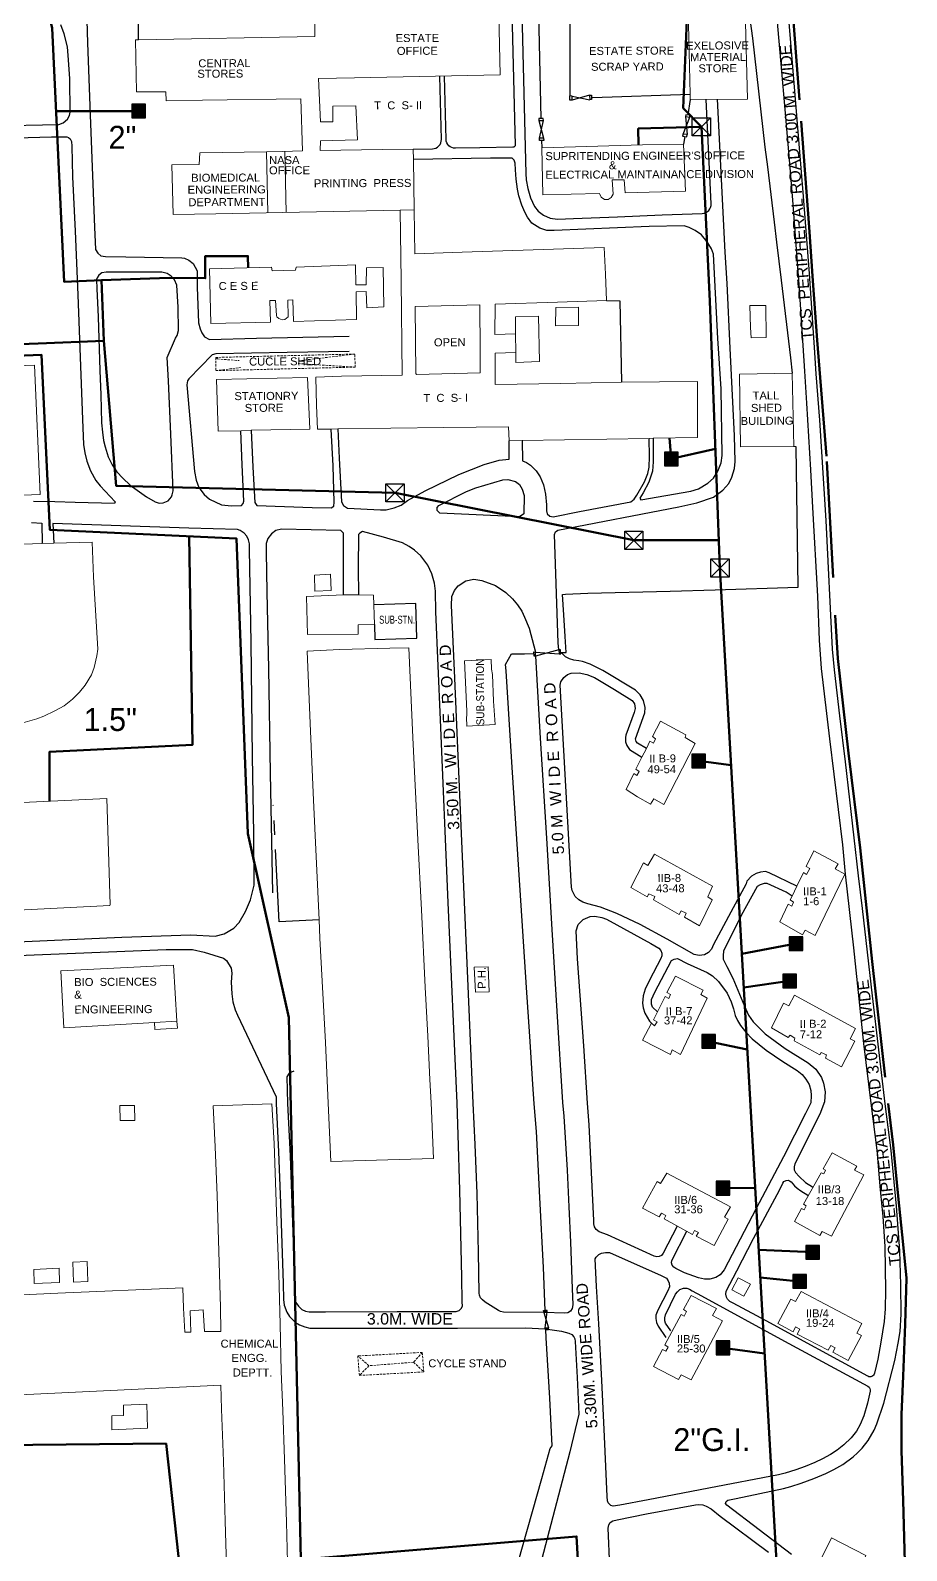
# Model space of a CAD drawing. Header units: millimetres. Extents: x 783 to 2788, y -521 to 1643.
# Drawn here: x 2593.6 to 2785.2, y 225.1 to 557.5 of the extents above; entities that cross this region are included whole.
import ezdxf

# ---------------------------------------------------------------- set-up
doc = ezdxf.new("R2010")
doc.units = ezdxf.units.MM
for name, pattern in [('DASHDOTX2', [50.8, 25.4, -12.7, 0, -12.7]), ('DASHED', [0.75, 0.5, -0.25]), ('PHANTOM2', [31.75, 15.875, -3.175, 3.175, -3.175, 3.175, -3.175])]:
    doc.linetypes.add(name, pattern=pattern)
for name, color, linetype, lineweight in [('Boudary Wall', 6, 'DASHDOTX2', 60), ('Building', 1, 'Continuous', 9), ('Shed', 12, 'DASHED', 9), ('Water Supply Line', 5, 'Continuous', 50)]:
    doc.layers.add(name, color=color, linetype=linetype, lineweight=lineweight)
for name, color, linetype in [('Compound Wall', 203, 'Continuous'), ('Fencing', 7, 'FENCELINE3'), ('Gate', 3, 'Continuous'), ('Road', 7, 'Continuous'), ('Text Building', 7, 'Continuous'), ('Text Road', 3, 'Continuous'), ('Valve', 17, 'Continuous'), ('Water Line Dia Text', 7, 'Continuous'), ('Water Meter', 11, 'Continuous')]:
    doc.layers.add(name, color=color, linetype=linetype)
doc.styles.add('ROMAND', font='sanss___.ttf', dxfattribs={"height": 5})
doc.linetypes.add('FENCELINE3', pattern='A,0.5,-0.2,["X",Standard,S=0.1,R=0,X=-0.1,Y=-0.05],-0.25', length=0.95)

# ---------------------------------------------------------------- blocks, each defined once
blk = doc.blocks.new('ACAD-Master Plan')
at = {"layer": 'Boudary Wall'}
blk.add_lwpolyline([(330.37, 844.79), (332.66, 814.8), (334.41, 791.66), (335.22, 779.92), (336.16, 766.91), (338.29, 740.36), (340.1, 706.8), (340.67, 697.33), (343.02, 676.6), (345.55, 655.96), (348.22, 631.05), (351.69, 600.03), (352.79, 590.99), (353.88, 579.75), (354.99, 569.18), (355.72, 561.81), (355.39, 551.76), (355, 540.42), (354.57, 532.06), (354.63, 524.08), (354.98, 513.23), (355.28, 502.48), (355.6, 489.46)], dxfattribs=at)
at = {"layer": 'Building'}
for points in [[(247.81, 808.68), (241.05, 808.63), (227.48, 808.39), (227.52, 810.49), (235.66, 810.75), (235.31, 818.14), (230.23, 818.06), (230.28, 814.67), (227.53, 814.66), (227.14, 824.15), (234.97, 824.25), (266.84, 824.93), (266.54, 838.03), (257.85, 837.8), (226.32, 837.21), (226.29, 833.31), (187.79, 832.58)], [(308.37, 819.52), (320.94, 819.64), (320.41, 839.14), (307.96, 839.1)], [(307.96, 839.1), (308.36, 820.69)], [(187.79, 832.58), (187.13, 832.56), (187.35, 821.2), (193.75, 821.19), (193.8, 819.23), (201.78, 819.38), (223.27, 819.69), (223.65, 808.3), (219.26, 808.19), (215.77, 808.13)], [(308.36, 820.69), (308.37, 819.52)], [(215.77, 808.13), (201.14, 807.88), (201.01, 805.34), (195.07, 805.24), (195.32, 794.37), (204.64, 794.53), (244.95, 795.33)], [(215.77, 808.13), (216.03, 794.76)], [(219.77, 808.2), (220.03, 794.84)], [(247.9, 806.39), (247.81, 808.68)], [(306.97, 809.8), (297.98, 809.63), (275.92, 808.96)], [(306.97, 809.8), (307.38, 799.46), (294.19, 799.12), (293.99, 801.96), (291.34, 801.97), (291.52, 798.82), (291.12, 798.12), (290.43, 797.69), (289.69, 797.68), (288.9, 798.18), (288.58, 798.99), (276.17, 798.68), (275.92, 808.96)], [(248.07, 795.4), (247.9, 806.39)], [(229.86, 747.49), (226.87, 747.45), (226.7, 752.64), (226.54, 758.86), (232.16, 759.02), (245.38, 759.29), (245.16, 779.99), (244.95, 795.33)], [(244.95, 795.33), (248.07, 795.4)], [(248.07, 795.4), (248.2, 785.83), (258.57, 786.15), (289.62, 787.17), (289.91, 781.32), (290.11, 775.6)], [(290.11, 775.6), (279.36, 775.26), (265.72, 774.78), (265.71, 768.14), (270.18, 768.27)], [(270.27, 764.21), (270.3, 762.05), (275.42, 762.24), (275.26, 772.16), (270.23, 772), (270.18, 768.27)], [(270.18, 768.27), (270.27, 764.21)], [(151.18, 732.6), (166.24, 733.21), (164.98, 761.45), (136.45, 760.34)], [(270.27, 764.21), (265.77, 764.06), (265.76, 757.25), (280.11, 757.44), (293.38, 757.71)], [(210.13, 747.11), (205.16, 747), (204.82, 758.32), (224.7, 758.79), (225.19, 747.45), (212.4, 747.21)], [(300.31, 745.49), (310.01, 745.66), (309.97, 757.91), (293.38, 757.71)], [(330.68, 759.7), (319.18, 759.5), (319.37, 743.62), (331.09, 743.66)], [(330.68, 759.7), (331.09, 743.66)], [(268.8, 744.9), (268.64, 747.95), (254.54, 747.81), (231.37, 747.51)], [(210.13, 747.11), (212.4, 747.21)], [(231.37, 747.51), (229.86, 747.49)], [(271.65, 744.98), (268.8, 744.9)], [(299.4, 745.44), (271.65, 744.98)], [(300.31, 745.49), (299.4, 745.44)], [(120.35, 690.56), (119.95, 699.49), (131.98, 699.83), (145.8, 700.28), (156.14, 700.57), (156.98, 700.98), (157.96, 701.73), (158.59, 702.81), (158.9, 703.77), (158.67, 713.53), (158.34, 722.19), (166.71, 722.44)], [(169.23, 722.52), (177.65, 722.73), (177.95, 715.21), (178.86, 699.38), (178.67, 697.94), (178.07, 695.35), (177.46, 693.72), (176.09, 691.49), (174.87, 689.98), (173.31, 688.42), (171.48, 687), (169.45, 685.85), (167.09, 684.71), (165.49, 684.12), (161.94, 683.13), (160.2, 682.87), (158.7, 682.78), (154.2, 682.69), (129.54, 681.81), (120.79, 681.61), (120.44, 688.71)], [(166.71, 722.44), (169.23, 722.52)], [(232.59, 711.21), (224.48, 710.9), (224.68, 702.55), (235.81, 702.61), (235.81, 704.69), (239.34, 704.74)], [(235.87, 711.26), (232.59, 711.21)], [(235.87, 711.26), (239.16, 711.19), (239.34, 704.74)], [(298.83, 677.68), (299.6, 679.27), (300.36, 678.84), (300.83, 679.73), (300.17, 680.27), (301.89, 683.59), (307.47, 680.6), (307.27, 680.02), (309.48, 678.76), (302.6, 665.41), (300.44, 666.64), (299.69, 665.46), (296.91, 667.11), (294.39, 668.7), (296.08, 672.15), (296.73, 671.75), (297.25, 672.62), (296.48, 673.12), (297.83, 675.73)], [(298.83, 677.68), (297.83, 675.73)], [(101.66, 651.94), (101.29, 663.37), (157.79, 665.64), (180.82, 666.69), (181.59, 643.57), (181.5, 643.31), (157.01, 642.07), (120.75, 640.42), (102.22, 639.55), (101.76, 649.7)], [(331.75, 647.54), (333.17, 650.54), (333.83, 650.12), (334.56, 651.38), (333.76, 651.83), (335.45, 655.24), (340.72, 652.43), (340.09, 651.3), (342.19, 650.17), (335.73, 636.73), (333.56, 637.89), (332.97, 636.94), (327.98, 639.73), (329.85, 643.61), (330.62, 643.19), (331.01, 644.04), (330.28, 644.53), (330.67, 645.36)], [(331.75, 647.54), (330.67, 645.36)], [(196.15, 618), (195.4, 630.24), (170.78, 629.05), (171.44, 616.56), (191.28, 617.73)], [(299.95, 617.6), (297.96, 613.91), (304.06, 610.75), (304.47, 611.78), (306.3, 610.76), (312.13, 623.06), (310.76, 623.83), (311.21, 624.78), (305.19, 627.9), (303.32, 624.33), (304.07, 623.84), (303.74, 622.98), (302.91, 623.42), (301.25, 620.1)], [(299.95, 617.6), (300.61, 617.03), (301.14, 617.89), (300.35, 618.29), (301.25, 620.1)], [(196.15, 618), (191.28, 617.73)], [(196.15, 618), (196.28, 616.52), (191.35, 616.2), (191.28, 617.73)], [(207.07, 496.53), (206.7, 508.68), (206.36, 521.8), (205.92, 533.19), (205.74, 538.41), (181.6, 537.31), (161.8, 536.36)], [(149.94, 557.61), (170.09, 558.53), (197.45, 559.72), (197.62, 555.27), (197.88, 550.01), (199.23, 550.01), (199.08, 554.71), (201.91, 554.93), (202.17, 550.17), (205.79, 550.2), (205.66, 555.47), (204.93, 579.88), (204.54, 590.54), (204.12, 599.52), (216.94, 599.95), (217.45, 591.27), (218.04, 574.26), (218.41, 562.82), (218.74, 551.78), (218.95, 541.4), (219.31, 532.9), (219.71, 522.27), (220.12, 508.52), (220.4, 496.81)]]:
    blk.add_lwpolyline(points, dxfattribs=at)
for points in [[(235.19, 783.37), (235.29, 779.01), (237.54, 779.05), (237.61, 782.71), (241.24, 782.82), (241.38, 774.18), (237.67, 774), (237.57, 777.55), (235.35, 777.46), (235.41, 771.42), (221.64, 771.01), (221.48, 775.72), (220.4, 775.66), (220.47, 772), (219.75, 771.43), (219.18, 771.37), (218.42, 771.64), (217.98, 772.01), (217.9, 772.33), (217.75, 775.62), (216.45, 775.61), (216.59, 770.85), (203.55, 770.54), (203.29, 782.53), (216.86, 782.87), (216.97, 782.09), (222.06, 782.2), (222.27, 782.85)], [(262.39, 774.68), (262.47, 764.65), (262.49, 759.8), (248.55, 759.38), (248.37, 759.62), (248.28, 774.26)], [(324.96, 774.53), (325, 767.51), (321.71, 767.4), (321.57, 769.69), (321.45, 774.52)], [(283.96, 774.17), (279, 774.04), (278.93, 770.07), (283.99, 770.13)], [(229.76, 715.75), (226.21, 715.53), (226.32, 712.07), (229.92, 712.17)], [(227.24, 640.19), (227.43, 636.19), (228.66, 613.38), (229.24, 600.07), (229.83, 587.36), (252.25, 588.02), (251.74, 600.16), (251.47, 605.27), (251.04, 614.75), (250.46, 625.47), (249.65, 642.37), (248.86, 657.71), (247.76, 680.06), (246.84, 699.66), (242.7, 699.58), (231.73, 699.28), (224.64, 698.95), (224.7, 697.1), (225.37, 681.41), (226, 666.33)], [(264.84, 697.09), (264.94, 694.96), (265.19, 693.81), (265.39, 687.98), (265.73, 682.89), (259.56, 682.51), (259.46, 684.53), (259.54, 684.88), (259.55, 685.84), (259.02, 696.78)], [(300.6, 654.55), (299.17, 652.08), (298.2, 652.66), (295.45, 647.24), (299.02, 645.21), (299.36, 645.87), (300.67, 645.29), (300.36, 644.54), (305.97, 641.33), (306.41, 642.15), (307.52, 641.61), (307.15, 640.75), (310.4, 638.86), (313.19, 644.55), (312.29, 645.19), (313.3, 647.52)], [(264.21, 629.91), (264.41, 624.46), (261.45, 624.38), (261.17, 629.8)], [(331.23, 623.73), (330, 621.39), (328.8, 622), (326.16, 616.54), (329.82, 614.43), (330.23, 614.97), (331.27, 614.28), (331.11, 613.7), (336.72, 610.68), (337.05, 611.21), (338.21, 610.65), (337.97, 609.96), (341.47, 608.07), (344.39, 613.63), (343.35, 614.2), (344.53, 616.46)], [(183.66, 599.6), (186.91, 599.6), (186.97, 596.34), (183.72, 596.34)], [(339.47, 589.24), (344.82, 586.36), (344.36, 585.48), (346.35, 584.4), (339.28, 570.99), (337.23, 572.04), (336.76, 571.18), (331.21, 574.23), (332.76, 577.1), (333.35, 576.8), (333.79, 577.66), (333.18, 578.01), (337.05, 584.9), (337.62, 584.64), (338.01, 585.42), (337.5, 585.77)], [(303.27, 584.81), (301.91, 582.55), (301.2, 582.95), (297.96, 577.11), (301.62, 575.23), (302.14, 576.04), (303.06, 575.56), (302.69, 574.79), (308.87, 571.4), (309.32, 572.28), (310.2, 571.84), (309.67, 571.03), (313.63, 568.95), (316.71, 574.72), (315.91, 575.2), (317.19, 577.47)], [(176.53, 565.5), (173.42, 565.31), (173.52, 561), (176.69, 561.14)], [(170.43, 564.04), (170.47, 560.89), (164.97, 560.66), (164.89, 563.71)], [(318.9, 561.91), (321.55, 560.55), (320.13, 557.91), (317.51, 559.31)], [(332.63, 558.95), (345.93, 551.95), (344.86, 549.84), (345.85, 549.32), (342.97, 543.85), (339.62, 545.68), (340.08, 546.64), (339.16, 547.15), (338.55, 546.11), (331.8, 549.6), (332.36, 550.71), (331.46, 551.17), (330.93, 550.13), (327.57, 551.95), (330.42, 557.28), (331.4, 556.76)], [(308.62, 558.05), (306.93, 555.02), (307.58, 554.57), (307.05, 553.5), (306.39, 553.86), (302.86, 547.23), (303.55, 546.79), (303.09, 545.9), (302.33, 546.22), (300.35, 542.56), (305.83, 539.65), (306.41, 540.7), (308.62, 539.58), (312.2, 546.29), (315.43, 552.5), (313.31, 553.7), (314.12, 555.23)], [(189.61, 534.3), (189.69, 529.04), (181.9, 528.69), (181.96, 531.72), (184.47, 531.79), (184.47, 534.09)], [(339.3, 505.09), (346.81, 501.21), (343.74, 495.04), (343.11, 495.46), (342, 493.35), (342.7, 492.92), (339.59, 486.7), (332.07, 490.53)]]:
    blk.add_lwpolyline(points, close=True, dxfattribs=at)
at = {"layer": 'Compound Wall', "linetype": 'PHANTOM2'}
blk.add_lwpolyline([(227.24, 640.19), (218.51, 639.72), (217.24, 665.28)], dxfattribs=at)
at = {"layer": 'Fencing', "linetype": 'FENCELINE3'}
for points in [[(314.76, 894.28), (315.62, 887.34), (317.4, 872.35), (318.61, 862.29), (319.43, 855.72), (320.9, 842.54), (321.4, 837.7), (322, 832.98), (324.75, 809.13), (325.27, 804.79), (326.75, 792.7), (327.26, 788.34), (328.32, 780.01), (330.35, 763.04), (330.68, 759.7)], [(187.79, 832.58), (187.71, 850.5), (214.04, 851.37), (214.57, 836.07)], [(275.14, 841.67), (275.77, 815.36)], [(282.07, 841.77), (282.07, 820.33)], [(287.02, 819.98), (308.36, 820.69)], [(308.37, 819.52), (307.88, 816.15)], [(307.2, 811.44), (306.97, 809.8)], [(275.88, 810.6), (275.92, 808.96)], [(290.11, 775.6), (292.99, 775.54), (293.38, 757.71)], [(298.83, 677.68), (296.87, 678.81), (296.55, 679.2), (296.47, 679.77), (298.5, 685.41), (298.52, 686.62), (298.17, 688.14), (297.43, 689.4), (296.45, 690.39), (289.31, 694.7), (286.54, 696.06), (284.82, 696.65), (284.02, 696.83), (282.95, 696.98), (281.99, 697.23), (281.13, 697.72), (280.2, 698.64), (281.28, 698.65), (281.09, 702.16), (280.74, 706.89), (280.51, 711.34), (281.13, 711.42), (286.04, 711.57), (304.01, 712.04), (313.89, 712.34), (332.02, 712.93), (331.56, 743.63), (331.09, 743.66)], [(239.34, 704.74), (239.44, 701.44), (248.64, 701.75), (248.39, 709.35), (239.22, 709.06)], [(276.69, 554.79), (276.29, 564.18), (275.53, 579.51), (274.76, 593.94), (274.25, 599.97), (273.97, 604.28), (273.36, 614.68), (272.62, 625.37), (269.36, 674.62), (268.65, 686.41), (268.14, 694.62), (268.04, 696.04), (269.33, 698.33), (272.17, 698.37), (274.19, 698.38)], [(158.69, 477.18), (176.55, 478.14), (191.34, 478.76), (204.67, 479.49), (220.44, 480.26), (232.35, 480.86), (244.05, 481.37), (256.37, 481.95), (262.85, 482.21), (266.43, 487.4), (268.06, 489.68), (270.75, 499.77), (275.99, 518.05), (277.78, 524.58), (278.2, 525.2), (277.68, 535.61), (276.89, 548.83), (276.83, 550.63)]]:
    blk.add_lwpolyline(points, dxfattribs=at)
at = {"layer": 'Gate', "linetype": 'Continuous'}
for points in [[(282.56, 820.29), (282.07, 820.33)], [(282.58, 819.4), (282.07, 819.38), (282.07, 820.33)], [(282.56, 820.29), (286.43, 819.49)], [(282.58, 819.4), (282.56, 820.29)], [(286.39, 820.47), (282.58, 819.4)], [(286.39, 820.47), (286.81, 820.49), (286.85, 819.54), (286.43, 819.49)], [(286.39, 820.47), (286.43, 819.49)], [(276.29, 814.95), (276.24, 815.38), (275.29, 815.35), (275.31, 814.92)], [(275.31, 814.92), (276.29, 814.95)], [(275.31, 814.92), (276.34, 811.1)], [(275.46, 811.09), (276.29, 814.95)], [(306.87, 811.99), (308.32, 815.66)], [(308.32, 815.66), (308.35, 816.09), (307.41, 816.21), (307.35, 815.79)], [(307.35, 815.79), (307.74, 811.86)], [(307.35, 815.79), (308.32, 815.66)], [(276.34, 811.1), (276.36, 810.6), (275.41, 810.6), (275.46, 811.09)], [(276.34, 811.1), (275.46, 811.09)], [(306.87, 811.99), (306.74, 811.52), (307.67, 811.36), (307.74, 811.86)], [(307.74, 811.86), (306.87, 811.99)], [(274.59, 697.8), (274.26, 697.81), (274.17, 698.75), (274.57, 698.73)], [(274.57, 698.73), (279.75, 698.31)], [(274.59, 697.8), (274.57, 698.73)], [(279.68, 699.21), (274.59, 697.8)], [(279.75, 698.31), (280.13, 698.31), (280.07, 699.24), (279.68, 699.21)], [(279.68, 699.21), (279.75, 698.31)]]:
    blk.add_lwpolyline(points, dxfattribs=at)
at = {"layer": 'Gate'}
for points in [[(276.37, 554.45), (276.35, 554.78), (276.69, 554.79)], [(277.12, 554.48), (276.37, 554.45)], [(276.37, 554.45), (276.41, 554.33)], [(276.41, 554.33), (277.41, 550.99)], [(276.68, 550.96), (277.12, 554.48)], [(277.12, 554.48), (277.11, 554.8), (276.69, 554.79)], [(276.68, 550.96), (277.41, 550.99)], [(276.68, 550.77), (276.68, 550.63), (277.42, 550.6), (277.41, 550.99)], [(276.68, 550.77), (276.68, 550.96)]]:
    blk.add_lwpolyline(points, dxfattribs=at)
at = {"layer": 'Road'}
for points in [[(326.63, 845.64), (327.91, 830.59), (328.79, 820.7), (330.01, 806.39), (330.76, 797.54), (332.24, 778.04), (333.36, 760.13), (333.81, 753.15), (334.74, 738.54), (335.16, 730.33), (336.21, 710.95), (336.61, 701.3), (337.07, 695.12), (338.84, 679.74), (341.72, 656.56), (342.29, 650.14), (344.14, 634.07), (346.31, 613.18), (347.9, 600.09), (349.18, 589.79), (349.92, 581.16), (350.49, 575.33), (350.94, 568.74), (351.13, 559.18), (351, 555.15), (350.79, 552.36), (350.09, 547.88), (349.4, 544.14), (348.71, 541.05, -0.498218), (347.25, 540.39), (325.02, 552.5), (317.77, 556.37), (317.06, 556.72), (316.57, 557.27), (316.32, 557.67), (316.18, 558.33), (316.25, 559.02), (318.58, 563.42), (322.26, 570.49), (327.91, 581.1), (328.65, 582.61), (328.91, 583), (329.42, 583.18), (329.82, 583.23), (330.12, 583.14), (330.5, 582.88), (331.2, 582.03), (331.76, 581.53), (332.57, 580.94), (334.11, 579.96)], [(304.17, 550.33), (303.01, 552.03), (302.87, 552.54), (302.85, 553.17), (303, 553.84), (305.2, 558.33), (305.62, 558.88), (306.14, 559.39), (306.94, 559.67), (307.65, 559.63), (308.27, 559.41), (308.85, 559.1), (310.85, 557.96), (329.03, 548.07), (347.26, 538.21, -0.339548), (347.75, 537.1), (347.14, 534.52), (346.34, 531.77), (345.57, 529.85), (344.73, 528.4), (343.6, 526.94), (341.96, 525.38), (340.52, 524.23), (339.11, 523.32), (337.32, 522.33), (335.64, 521.55), (333.56, 520.68), (331.49, 519.97), (329.19, 519.23), (327.73, 518.87), (312.48, 515.96), (299.18, 513.39), (293.04, 512.19), (291.54, 511.97), (291.03, 512.17), (290.49, 512.71), (290.31, 513.18), (290.23, 514.08), (289.65, 527.24), (289.07, 539.48), (288.44, 551.87), (287.9, 560), (287.62, 566.05), (287.85, 566.46), (288.45, 566.99), (289, 567.29), (289.86, 567.45), (290.72, 567.43), (291.57, 567.12), (301.94, 562.46), (303.19, 561.82), (303.61, 561.27), (303.78, 560.74), (303.85, 559.97), (303.53, 559.09), (301.31, 554.85), (300.9, 553.77), (300.88, 553.02), (301.04, 552.14), (301.4, 551.35), (303.07, 548.88)]]:
    blk.add_lwpolyline(points, format="xyb", dxfattribs=at)
for points in [[(330.57, 501.41), (316.41, 512.23), (316.13, 512.6), (316.24, 513), (316.61, 513.29), (318.42, 513.7), (328.82, 515.87), (330.39, 516.3), (332.65, 516.99), (335.42, 518.03), (338.05, 519.12), (339.82, 520.04), (341.74, 521.12), (344.03, 522.8), (344.97, 523.65), (345.97, 524.65), (347.34, 526.34), (348.63, 528.62), (349.23, 530.01), (350.71, 534.53), (353.15, 543.83), (353.88, 547.61), (354.28, 550.17), (354.51, 554), (354.49, 560.39), (354.27, 567.79), (353.54, 577.56), (352.31, 589.75), (351.06, 599.95), (348.23, 623.57), (346.09, 642.64), (345.2, 649.77), (342.33, 674.73), (341.1, 684.77), (339.92, 694.81), (339.54, 699.36), (338.13, 727.52), (336.74, 749.41), (335.97, 759.59), (335.59, 765.32), (334.47, 781.46), (333.21, 798.33), (330.44, 832.02), (329.52, 842.39)], [(276.68, 550.77), (280.28, 550.24), (281.88, 549.81), (282.54, 549.5), (282.97, 549.03), (283.15, 548.58), (283.27, 548.02), (283.68, 540.12), (284.04, 532.1)], [(290.82, 498.73), (290.45, 507.2), (290.59, 507.89), (290.87, 508.45), (291.47, 508.81), (292.44, 509.03), (298.83, 510.3), (309.58, 512.26), (310.32, 512.33), (311.17, 512.27), (311.91, 512.02), (312.96, 511.4), (314.92, 509.8), (325.52, 501.91)]]:
    blk.add_lwpolyline(points, dxfattribs=at)
at = {"layer": 'Road', "linetype": 'Continuous'}
for points in [[(176.05, 851.46), (176.62, 831.95), (177.27, 814.21), (178.12, 791.59), (178.35, 786.76), (178.83, 785.96), (179.53, 785.39), (180.52, 785.19), (184.96, 785.17), (197.23, 784.94), (197.81, 784.86), (198.77, 784.43), (199.71, 783.65), (200.56, 782.07), (200.55, 778.52), (200.91, 770.72), (201.26, 769.4), (201.6, 768.55), (202.18, 767.67), (203.3, 767.05), (213.53, 767.36), (233.81, 767.82)], [(141.6, 813.45), (159.53, 813.85), (166.8, 813.97), (170.3, 814.07), (171.31, 814.41), (172.25, 815.23), (172.66, 816.04), (172.83, 816.77), (172.71, 824.08), (172.48, 828.22), (172.23, 831.04), (171.53, 833.93), (170.76, 835.88)], [(279.68, 699.21), (279.51, 700.71), (278.69, 724.41), (278.95, 724.98), (279.49, 725.37), (305.92, 730.49), (309.82, 731.35), (313.49, 732.57), (315.55, 734.09), (316.87, 735.61), (317.52, 736.94), (318.12, 738.84), (318.25, 740.42), (318.08, 745.98), (317.17, 765.2), (316.45, 779.34), (316.06, 786.16), (314.39, 819.58)], [(141.86, 810.59), (144.67, 810.71), (153.33, 810.91), (168.75, 811.38), (172.07, 811.4), (172.44, 811.25), (172.8, 810.97), (173.07, 810.32), (173.15, 809.37), (173.35, 802.64), (173.89, 790.73), (174.46, 776.83), (175.5, 749.59), (175.73, 744.13), (176, 742.29), (176.45, 740.45), (177.27, 738.34), (178.45, 736.27), (179.38, 735.09), (182.62, 731.6), (182.51, 731.2), (173.93, 731.4), (169.49, 731.55), (164.77, 731.63)], [(300.31, 745.49), (300.32, 740.34), (300.18, 738.29), (299.38, 735.89), (298.09, 733.54), (297.42, 732.4), (297.63, 731.99), (308.55, 733.89), (310.25, 734.42), (312.25, 735.63), (313.47, 736.78), (314.46, 738.3), (315.19, 740.12), (315.42, 741.69), (315.14, 756.25), (314.41, 767.27), (313.51, 785.72), (313.06, 786.88), (312.13, 788.43), (310.87, 789.92), (309.51, 790.87), (308.2, 791.54), (307.06, 791.95), (299.43, 791.75), (278.62, 790.87), (277.04, 790.89), (275.49, 791.42), (273.79, 792.53), (272.82, 793.8), (272.21, 794.89), (271.56, 796.47), (270.9, 798.51), (270.62, 799.91), (270.33, 802.13), (270.22, 804.15), (270.1, 805.6), (269.93, 806.3), (269.49, 806.68), (264.72, 806.68), (247.9, 806.39)], [(233.81, 764.45), (220.29, 764.22), (204.65, 763.94), (203.87, 763.7), (198.76, 758.49), (198.47, 758.03), (198.32, 757.17), (200.02, 738.23), (200.35, 736.29), (200.98, 734.74), (202.12, 733.21), (203.3, 732.15), (205.94, 730.92), (208.07, 730.67), (210.26, 730.76), (210.65, 731.2), (210.82, 731.69), (210.42, 739.65), (210.13, 747.11)], [(212.4, 747.21), (212.78, 739.13), (213.18, 731.46), (213.65, 730.76), (225.74, 730.35), (229.92, 730.26), (230.46, 730.65), (230.56, 731.51), (230.29, 739.43), (229.86, 747.49)], [(231.37, 747.51), (231.66, 741.14), (232.18, 731.6), (232.57, 730.8), (233.46, 730.18), (240.65, 729.85), (241.9, 729.83), (243.64, 730.23), (245.2, 730.83), (246.55, 731.85), (250.45, 733.95), (257.81, 737.54), (263.31, 739.73), (266.63, 740.65), (268.82, 740.87), (268.8, 744.9)], [(271.65, 744.98), (271.76, 740.52), (272.6, 740.14), (273.46, 739.6), (274.75, 738.33), (275.62, 737.07), (276.33, 735.28), (276.74, 733.28), (276.96, 730.94), (276.95, 729.63), (277.14, 728.98), (277.72, 728.41), (278.4, 728.29), (284.22, 729.44), (295.42, 731.56), (296.17, 732.17), (296.74, 733.03), (298.44, 735.97), (299.11, 737.79), (299.41, 739.14), (299.51, 741.48), (299.4, 745.44)], [(138.35, 634.38), (184.11, 636.38), (199.21, 636.93), (204.51, 636.58), (206.52, 637.12), (208.57, 638.37), (209.78, 639.58), (211.14, 641.97), (212.26, 644.57), (212.56, 645.73), (213.02, 647.78), (213.03, 648.71), (212.99, 659.07), (212.67, 675.89), (212.43, 700.84), (212.06, 721.12), (212, 722.36), (211.78, 723.27), (211.44, 724.07), (210.86, 724.69), (210.02, 725.28), (209.37, 725.51), (198.79, 725.83), (169.06, 726.87), (169.23, 722.52)], [(164.38, 727.02), (166.6, 726.92), (166.71, 722.44)], [(232.59, 711.21), (232.57, 724.73), (231.99, 725.27), (219.04, 725.61), (217.82, 725.27), (216.83, 724.57), (216.01, 723.58), (215.7, 722.46), (215.69, 720.66), (215.82, 711.79), (216.15, 695.1), (216.55, 672.27), (217.09, 646.12)], [(221.76, 607.12), (220.74, 606.63), (220.22, 605.83), (220.31, 600.03), (220.91, 588.6), (221.39, 576.11), (221.8, 563.33), (221.94, 557.29), (222.18, 556.54), (222.73, 555.72), (223.45, 555.02), (224.26, 554.62), (225.08, 554.46), (228.65, 554.5), (244.29, 554.53), (251.03, 554.52), (257.22, 554.53), (257.88, 554.75), (258.35, 555.19), (258.6, 555.7), (258.55, 556.64), (258.48, 562.08), (258.05, 581.08), (257.67, 593.21), (257.41, 600.09), (255.47, 643.97), (253.79, 683.9), (252.74, 707.5), (252.67, 712.02), (252.52, 713.81), (251.91, 715.86), (251, 717.7), (249.53, 719.74), (248.14, 720.98), (246.96, 721.81), (245.52, 722.6), (241.32, 723.86), (236.73, 725.07), (236.16, 724.75), (235.85, 724.42), (235.81, 717.07), (235.87, 711.26)], [(276.41, 554.33), (267.57, 554.38), (266.94, 554.54), (266.49, 554.74), (263.6, 556.6), (263, 557.07), (262.54, 557.51), (262.29, 558.1), (262.25, 558.54), (262.1, 567.5), (261.81, 580.35), (261.4, 591.1), (260.96, 600.09), (259.83, 625.65), (258.32, 660.72), (256.83, 694.67), (256.23, 708.91), (256.31, 710.89), (256.87, 712.21), (257.67, 713.23), (259.32, 714.33), (261.06, 714.67), (262.86, 714.39), (265.82, 713.29), (268.1, 711.72), (269.52, 710.4), (270.63, 709.08), (271.56, 707.68), (272.17, 706.38), (273.21, 703.96), (274.17, 700.08), (274.57, 698.73)], [(274.59, 697.8), (275.62, 679.93), (276.96, 658.04), (278.12, 638.1), (279.21, 620.24), (280.48, 600.22), (280.73, 597.24), (281.46, 585.45), (281.87, 577.42), (282.21, 569.7), (282.57, 559.59), (282.75, 556), (282.61, 555.18), (282.19, 554.61), (281.64, 554.28), (280.98, 554.19), (276.41, 554.33)], [(331.75, 647.54), (325.7, 650.47), (324.84, 650.72), (323.77, 650.64), (322.8, 650.32), (321.84, 649.74), (320.8, 648.62), (320.62, 648.03), (317.27, 641.86), (313.48, 634.78), (313.04, 633.76), (312.4, 633.05), (311.51, 632.53), (310.39, 632.35), (309.25, 632.6), (303.36, 635.99), (297.47, 639.16), (292.34, 641.56), (288.79, 642.98), (285.99, 643.69), (284.95, 644.04), (284.03, 644.58), (283.26, 645.32), (282.6, 646.61), (282.44, 647.36), (279.99, 691.49), (280.09, 692.21), (280.74, 693.19), (281.54, 693.84), (282.35, 694.13), (284.12, 694.16), (285.79, 693.83), (287.49, 693.14), (291.87, 690.54), (295.74, 688.15), (296.24, 687.38), (296.35, 686.38), (296.17, 685.55), (294.33, 680.58), (294.25, 680.04), (294.23, 679.11), (294.52, 678.31), (295.16, 677.39), (297.83, 675.73)], [(330.67, 645.36), (329.36, 646.23), (325.24, 648.14), (324.57, 648.13), (323.68, 647.87), (323.03, 647.45), (319.55, 641.12), (315.66, 633.31), (315.59, 632.38), (315.62, 631.55), (316.41, 630.01), (317.69, 627.4), (320.24, 621.33), (321.15, 619.35), (322.2, 617.85), (324.81, 615.29), (329.13, 612.02), (334.17, 608.89), (335.86, 607.5), (337.11, 605.69), (337.58, 604.47), (337.93, 602.6), (337.78, 600.38), (336.75, 597.71), (331.26, 586.81), (331.13, 586.2), (331.15, 585.52), (331.45, 584.93), (332.2, 584.06), (333.62, 582.78), (335.13, 581.82)], [(305.57, 573.21), (302.47, 567.3), (302.09, 566.81), (301.63, 566.55), (301.12, 566.48), (300.51, 566.66), (290.35, 571.29), (288.46, 571.95), (287.85, 572.45), (287.45, 573.08), (287.32, 573.72), (287.3, 574.42), (286.27, 595.35), (285.92, 600.08), (285.12, 612.62), (283.73, 631.65), (283.48, 637.8), (283.91, 639.2), (285.02, 640.29), (286.53, 640.92), (287.55, 640.96), (289.06, 640.68), (290.13, 640.3), (299.76, 635.02), (301.54, 634.02), (301.96, 633.48), (302.2, 632.92), (302.23, 632.3), (301.97, 631.75), (299.48, 626.96), (298.58, 625.06), (298.12, 623.58), (297.98, 621.93), (298.15, 620.95), (298.5, 619.77), (299.53, 618.02), (299.95, 617.6)], [(154.07, 632.11), (193.83, 633.68), (199.54, 633.7), (202.12, 633.15), (206.38, 631.83), (207.03, 631.26), (208.03, 629.65), (208.16, 628.55), (208.05, 626.57), (208.15, 623.98), (208.37, 622.28), (208.88, 620.54), (209.43, 619.34), (217.83, 601.47), (217.83, 600.04), (218.37, 589.49), (218.79, 578.24), (219.36, 560.71), (219.44, 557.18), (219.6, 555.95), (220.2, 554.44), (220.75, 553.47), (222.11, 552.15), (222.96, 551.63), (224.14, 551.2), (225.22, 550.89), (228.23, 550.92), (257.52, 550.93), (272.39, 550.96), (276.68, 550.77)], [(301.25, 620.1), (300.13, 621.12), (299.91, 621.71), (299.91, 622.74), (300.65, 624.34), (304.3, 631.28), (304.92, 631.62), (305.65, 631.7), (307.77, 630.65), (312.09, 628.69), (313.24, 627.92), (314.56, 626.67), (316.49, 624.12), (317.36, 622.27), (317.9, 620.75), (318.25, 619.25), (318.75, 618.14), (319.39, 617.09), (320.53, 615.61), (321.92, 614.17), (325, 611.69), (328.65, 609.2), (331.82, 607.23), (332.85, 606.37), (333.72, 605.35), (334.4, 604.16), (334.79, 602.87), (334.87, 601.78), (334.76, 600.19), (333.64, 597.84), (328.8, 588.38), (322.82, 577.05), (315.86, 563.67), (314.96, 562.59), (314.02, 562), (312.71, 561.6), (311.52, 561.6), (310.23, 561.93), (307.16, 563.01), (305.24, 563.94), (304.79, 564.23), (304.45, 564.65), (304.29, 565.2), (304.37, 565.69), (307.63, 572.08)]]:
    blk.add_lwpolyline(points, dxfattribs=at)
for points in [[(269.31, 841.59), (270.13, 809.59, -0.417682), (269.64, 809.08), (262.37, 808.97), (257.04, 808.87, -0.412604), (255, 810.81), (254.64, 824.67)], [(271.5, 841.62), (272.34, 809.11), (272.49, 803.39), (272.56, 801.95), (272.87, 800.11), (273.5, 798.06), (274.33, 796.15), (275.15, 795.14), (276.33, 794.22), (277.79, 793.58), (279.37, 793.35), (282.86, 793.5), (292.51, 793.87), (302.27, 794.29), (311.05, 794.63, 0.417143), (312.97, 796.73), (311.86, 819.56)], [(247.81, 808.68), (252.04, 808.76, 0.415825), (254, 810.82), (253.64, 824.65)]]:
    blk.add_lwpolyline(points, format="xyb", dxfattribs=at)
for points in [[(180.65, 781.82), (179.75, 781.67), (179.05, 781.11), (178.72, 780.58), (178.56, 780.19), (178.62, 778.12), (178.91, 772.05), (179.29, 760.26), (179.49, 754.98), (179.7, 748.83), (179.89, 746.77), (180.12, 744.98), (180.47, 743.61), (181.14, 741.41), (182.03, 739.65), (183.05, 738.14), (184.3, 736.74), (185.97, 735.19), (189.49, 732.69), (191.4, 731.56), (192.3, 731.25), (193.13, 731.35), (194.22, 731.81), (194.94, 732.69), (195.11, 733.12), (195.32, 734), (194.81, 746.36), (194.29, 758.03), (194.02, 763.1), (195.86, 767.39), (196.23, 767.97), (196.49, 769.03), (196.43, 774.1), (196.16, 778.93), (195.61, 780.12), (194.88, 780.94), (194.03, 781.49), (192.86, 781.81)], [(268.52, 736.49), (270.19, 735.99), (271.07, 735.35), (271.69, 734.34), (272.07, 732.93), (271.99, 728.95), (271.05, 728.26), (253.62, 729.08), (253.1, 729.69), (253.1, 730.34), (253.42, 730.74), (259.48, 733.81), (261.51, 734.65), (267.4, 736.38)]]:
    blk.add_lwpolyline(points, close=True, dxfattribs=at)
at = {"layer": 'Road', "ltscale": 5}
blk.add_lwpolyline([(284.04, 532.1), (282.08, 523.85), (272.57, 487.64), (266.4, 478.92), (261.26, 476.53)], dxfattribs=at)
at = {"layer": 'Shed'}
for points in [[(235.06, 763.88), (204.64, 763.14)], [(204.64, 763.14), (205, 762.82), (209.78, 762.46)], [(204.64, 763.14), (204.66, 760.26)], [(235.14, 761.03), (222.45, 761.81)], [(235.06, 763.88), (222.72, 762.4)], [(235.14, 761.03), (235.06, 763.88)], [(204.66, 760.26), (235.14, 761.03)], [(204.66, 760.26), (210.05, 760.93)], [(249.82, 545.61), (235.71, 544.83)], [(249.82, 545.61), (247.92, 543.46)], [(250.12, 541.34), (249.82, 545.61)], [(238.15, 542.69), (235.71, 544.83)], [(235.71, 544.83), (236.05, 540.57)], [(238.15, 542.69), (236.05, 540.57)], [(247.92, 543.46), (238.15, 542.69)], [(247.92, 543.46), (250.12, 541.34)], [(236.05, 540.57), (250.12, 541.34)]]:
    blk.add_lwpolyline(points, dxfattribs=at)
at = {"layer": 'Text Building', "linetype": 'Continuous', "style": 'ROMAND'}
for s, rotation, p in [('ESTATE', 0.2813, (243.98, 832.09)), ('OFFICE', 0.2892, (244.26, 829.28)), ('ESTATE STORE ', 0.3138, (286.29, 829.27)), ('EXELOSIVE', 0.3517, (307.52, 830.43)), ('CENTRAL', 0.2813, (200.84, 826.57)), ('SCRAP YARD', 0.3138, (286.72, 825.81)), ('MATERIAL', 0.3531, (308.37, 827.91)), ('STORES', 0.2813, (200.63, 824.29)), ('STORE', 0.3544, (310.21, 825.47)), ('T  C  S- II', 0.3679, (239.31, 817.36)), ("SUPRITENDING ENGINEER'S OFFICE", 0.2345, (276.72, 806.28)), ('OFFICE', 0.2813, (216.3, 803.17)), ('NASA', 0.2813, (216.31, 805.4)), ('& ', 0.2345, (290.63, 804.28)), ('BIOMEDICAL', 0.2813, (199.28, 801.54)), ('PRINTING  PRESS', 0.2345, (226.11, 800.34)), ('ELECTRICAL MAINTAINANCE DIVISION', 0.2345, (276.72, 802.21)), ('ENGINEERING', 0.2813, (198.49, 798.94)), ('DEPARTMENT', 0.2813, (198.67, 796.2)), ('C E S E', 0.3146, (205.29, 777.88)), ('OPEN', 0.3703, (252.36, 765.57)), ('CUCLE SHED', 0.3343, (211.94, 761.36)), ('STATIONRY', 0.3326, (208.74, 753.81)), ('T  C  S- I', 0.3679, (250.06, 753.4)), ('TALL', 0.4085, (322.05, 753.93)), ('STORE', 0.3326, (211, 751.23)), ('SHED', 0.4101, (321.69, 751.23)), ('BUILDING', 0.4124, (319.45, 748.37)), ('II B-9', 0.4484, (299.46, 674.57)), ('49-54', 0.446, (299.06, 672.21)), ('IIB-8', 0.4196, (301.25, 648.44)), ('43-48', 0.4179, (300.93, 646.18)), ('1-6', 0.5028, (333.1, 643.36)), ('IIB-1', 0.5099, (333.09, 645.52)), ('P.H.', 90.3634, (263.71, 625.11)), ('BIO  SCIENCES', 0.3194, (173.7, 625.7)), ('&', 0.3181, (173.71, 622.95)), ('ENGINEERING', 0.3165, (173.73, 619.7)), ('37-42', 0.3881, (302.66, 617.31)), ('II B-7', 0.39, (303.05, 619.33)), ('II B-2', 0.4406, (332.36, 616.56)), ('7-12', 0.4401, (332.37, 614.26))]:
    blk.add_text(s, height=1.75, rotation=rotation, dxfattribs=at).set_placement(p)
for s, rotation, width, p in [('SUB-STN.', 0.2436, 0.685422, (240.39, 704.92)), ('SUB-STATION', 90.3409, 0.887731, (263.38, 682.72))]:
    blk.add_text(s, height=1.75, rotation=rotation, dxfattribs=dict(at, width=width)).set_placement(p)
at = {"layer": 'Text Building', "style": 'ROMAND'}
for s, rotation, p in [('IIB/3', 359.9753, (336.29, 580.39)), ('IIB/6', 0.016, (304.9, 578.07)), ('13-18', 359.9863, (335.84, 577.83)), ('31-36', 0.0057, (304.9, 576.02)), ('IIB/4', 359.9818, (333.7, 553.28)), ('19-24', 359.979, (333.71, 551.2)), ('CHEMICAL', 359.9962, (205.7, 546.65)), ('IIB/5', 359.9656, (305.49, 547.67)), ('ENGG.', 359.9962, (208.09, 543.53)), ('25-30', 359.9622, (305.49, 545.59)), ('DEPTT.', 359.9962, (208.37, 540.34)), ('CYCLE STAND', 359.9592, (251.12, 542.35))]:
    blk.add_text(s, height=1.75, rotation=rotation, dxfattribs=at).set_placement(p)
at = {"layer": 'Text Road', "linetype": 'Continuous', "style": 'ROMAND'}
for s, rotation, p in [('TCS  PERIPHERAL ROAD 3.00 M. WIDE', 94.2982, (335.27, 767)), ('3.50 M.  W I D E  R O A D', 92.7213, (257.95, 659.91)), ('5.0 M  W I D E  R O A D', 93.0026, (280.85, 654.54))]:
    blk.add_text(s, height=2.5, rotation=rotation, dxfattribs=at).set_placement(p)
at = {"layer": 'Text Road', "style": 'ROMAND'}
for s, rotation, p in [('TCS PERIPHERAL ROAD 3.00M. WIDE', 96.5331, (354.51, 564.78)), ('5.30M. WIDE ROAD', 94.0343, (288.16, 529.12)), ('3.0M. WIDE', 359.964, (237.69, 551.7))]:
    blk.add_text(s, height=2.5, rotation=rotation, dxfattribs=at).set_placement(p)
blk = doc.blocks.new('v')
at = {"layer": 'Valve'}
blk.add_lwpolyline([(2, -2), (-2, -2), (-2, 2), (2, 2)], close=True, dxfattribs=at)
for points in [[(2, 2), (-2, -2)], [(2, -2), (-2, 2)]]:
    blk.add_lwpolyline(points, dxfattribs=at)

msp = doc.modelspace()

# ---------------------------------------------------------------- hatches: boundary and pattern name
at = {"layer": 'Water Meter'}
for points in [[(2618.82, 541.37), (2615.82, 541.37), (2615.82, 538.37), (2618.82, 538.37)], [(2735.26, 465.3), (2732.26, 465.3), (2732.26, 462.3), (2735.26, 462.3)], [(2741.25, 399.28), (2738.25, 399.28), (2738.25, 396.28), (2741.25, 396.28)], [(2762.56, 359.36), (2759.56, 359.36), (2759.56, 356.36), (2762.56, 356.36)], [(2761.13, 351.19), (2758.13, 351.19), (2758.13, 348.19), (2761.13, 348.19)], [(2743.47, 337.95), (2740.47, 337.95), (2740.47, 334.95), (2743.47, 334.95)], [(2746.58, 305.88), (2743.58, 305.88), (2743.58, 302.88), (2746.58, 302.88)], [(2766.19, 291.86), (2763.19, 291.86), (2763.19, 288.86), (2766.19, 288.86)], [(2763.33, 285.5), (2760.33, 285.5), (2760.33, 282.5), (2763.33, 282.5)], [(2746.58, 270.97), (2743.58, 270.97), (2743.58, 267.97), (2746.58, 267.97)]]:
    msp.add_hatch(color=256, dxfattribs=at).paths.add_polyline_path(points)

# ---------------------------------------------------------------- linework, layer by layer
for points in [[(2615.82, 538.37), (2618.82, 538.37), (2618.82, 541.37), (2615.82, 541.37)], [(2732.26, 462.3), (2735.26, 462.3), (2735.26, 465.3), (2732.26, 465.3)], [(2738.25, 396.28), (2741.25, 396.28), (2741.25, 399.28), (2738.25, 399.28)], [(2759.56, 356.36), (2762.56, 356.36), (2762.56, 359.36), (2759.56, 359.36)], [(2758.13, 348.19), (2761.13, 348.19), (2761.13, 351.19), (2758.13, 351.19)], [(2740.47, 334.95), (2743.47, 334.95), (2743.47, 337.95), (2740.47, 337.95)], [(2743.58, 302.88), (2746.58, 302.88), (2746.58, 305.88), (2743.58, 305.88)], [(2763.19, 288.86), (2766.19, 288.86), (2766.19, 291.86), (2763.19, 291.86)], [(2760.33, 282.5), (2763.33, 282.5), (2763.33, 285.5), (2760.33, 285.5)], [(2743.58, 267.97), (2746.58, 267.97), (2746.58, 270.97), (2743.58, 270.97)]]:
    msp.add_lwpolyline(points, close=True, dxfattribs=at)
for points in [[(2618.82, 538.37), (2615.82, 541.37)], [(2735.26, 462.3), (2732.26, 465.3)], [(2741.25, 396.28), (2738.25, 399.28)], [(2762.56, 356.36), (2759.56, 359.36)], [(2761.13, 348.19), (2758.13, 351.19)], [(2743.47, 334.95), (2740.47, 337.95)], [(2746.58, 302.88), (2743.58, 305.88)], [(2766.19, 288.86), (2763.19, 291.86)], [(2763.33, 282.5), (2760.33, 285.5)], [(2746.58, 267.97), (2743.58, 270.97)]]:
    msp.add_lwpolyline(points, dxfattribs=at)
at = {"layer": 'Water Supply Line'}
for points in [[(2609.15, 502.89), (2601.03, 502.52), (2598.36, 557.98), (2594.52, 574.29)], [(2736.35, 540.48), (2737.39, 565.04), (2738.98, 569.77), (2738.98, 569.77)], [(2599.23, 539.85), (2617.32, 539.87)], [(2736.35, 540.48), (2740.35, 536.42)], [(2740.35, 536.42), (2726.54, 536.03), (2726.61, 532.48)], [(2740.35, 536.42), (2742.18, 498.3), (2744.42, 439.97)], [(2330.88, 437.81), (2367.25, 449.53), (2419.33, 469.63), (2521.78, 486.36), (2595.31, 489.06), (2609.65, 489.65), (2609.15, 502.89), (2623.95, 503.39), (2631.85, 503.32), (2631.85, 508.17), (2641.19, 508.17), (2641.25, 505.6)], [(2744.18, 446.05), (2725.58, 446.02), (2673.37, 456.4), (2612.37, 457.94), (2609.65, 489.65)], [(2715.64, 113.21), (2717.44, 135.11), (2713.84, 188.51), (2713.84, 214.35), (2713.07, 228.23), (2652.73, 223.21), (2650.17, 341.7), (2641.19, 381.9), (2638.68, 446.43), (2597.87, 448.33), (2596.08, 486.56), (2522.03, 483.68), (2418.16, 466.6), (2369.05, 448.28), (2331.52, 431.77)], [(2743.41, 466.04), (2733.76, 463.8), (2733.37, 468.41)], [(2628.31, 446.91), (2629.04, 401.27), (2597.81, 399.79), (2597.77, 388.98)], [(2744.42, 439.97), (2760.84, 151.16)], [(2746.87, 396.89), (2739.75, 397.78)], [(2749.21, 355.58), (2761.06, 357.86)], [(2749.63, 348.23), (2759.63, 349.69)], [(2750.4, 334.67), (2741.97, 336.45)], [(2752.12, 304.44), (2745.08, 304.38)], [(2752.89, 290.88), (2764.69, 290.36)], [(2753.23, 284.88), (2761.83, 284)], [(2754.18, 268.25), (2745.08, 269.47)], [(2564.93, 247.99), (2623.29, 248.54), (2633.56, 154.36), (2643, 154.89)]]:
    msp.add_lwpolyline(points, dxfattribs=at)

# ---------------------------------------------------------------- block references
for name, p in [('ACAD-Master Plan', (2429.51, -277.14)), ('v', (2740.35, 536.42)), ('v', (2673.37, 456.4)), ('v', (2725.58, 446.02)), ('v', (2744.42, 439.97))]:
    msp.add_blockref(name, p, dxfattribs=at)

# ---------------------------------------------------------------- texts
at = {"layer": 'Water Line Dia Text'}
for s, p in [('2"', (2610.71, 531.64)), ('1.5"', (2605.26, 404.33)), ('2"G.I.', (2734.22, 246.9))]:
    msp.add_text(s, height=5, dxfattribs=at).set_placement(p)

doc.saveas('drawing.dxf')
